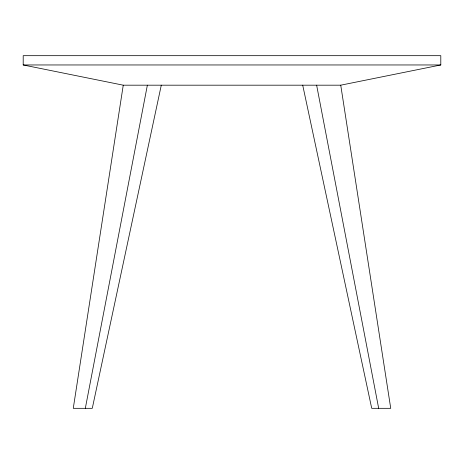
<?xml version="1.0" encoding="UTF-8"?>
<svg xmlns="http://www.w3.org/2000/svg" width="464" height="464" viewBox="0 0 464 464"><rect width="100%" height="100%" fill="white"/><g stroke="black" fill="none" stroke-linecap="round" stroke-linejoin="round"><path stroke-width="0.7" d="M123.256 85.185L23.2 64.96L23.2 55.68L440.8 55.68L440.8 64.96L340.744 85.185L123.256 85.185L73.266 408.32L92.284 408.32L161.286 85.185M85.324 408.32L147.366 85.185M23.2 64.96L440.8 64.96M302.714 85.185L371.716 408.32L390.734 408.32L340.744 85.185M316.634 85.185L378.676 408.32"/></g></svg>
